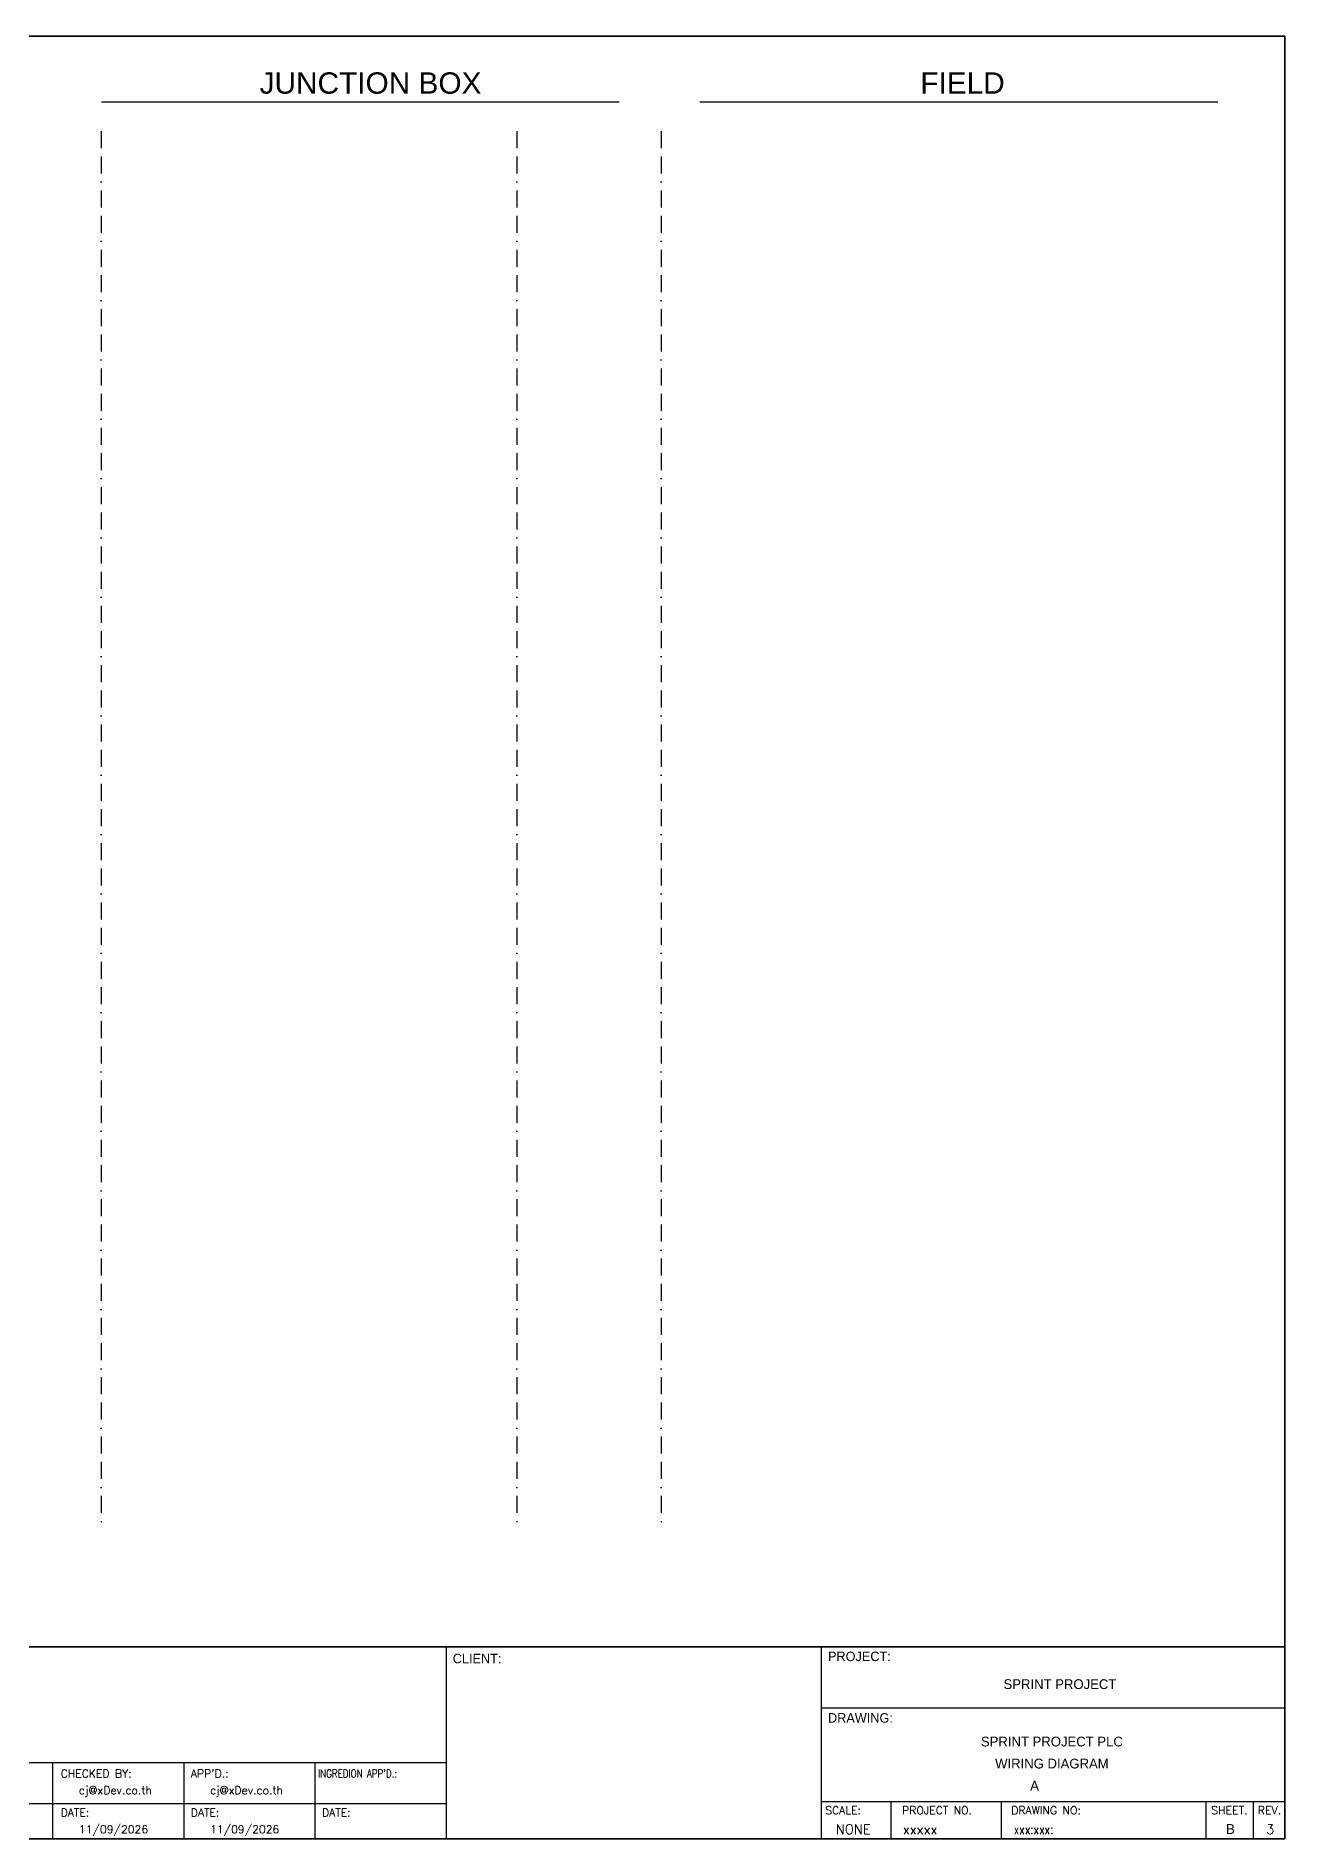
# Model space of a CAD drawing. Header units: millimetres. Extents: x 0 to 62600, y 0 to 14837.
# Drawn here: x 39760 to 41633, y 6008 to 8713 of the extents above; entities that cross this region are included whole.
import ezdxf
from ezdxf.enums import TextEntityAlignment as Align

# ---------------------------------------------------------------- set-up
doc = ezdxf.new("R2010")
doc.units = ezdxf.units.MM
doc.linetypes.add('BORDERX2', pattern=[88.9, 25.4, -12.7, 25.4, -12.7, 0, -12.7])
for name, color, linetype in [('GT_1', 9, 'Continuous'), ('HELPPOINT', 7, 'Continuous'), ('MEMBER', 7, 'Continuous'), ('x01001-FrameArea', 2, 'BORDERX2')]:
    doc.layers.add(name, color=color, linetype=linetype)
doc.styles.add('HTX11', font='O8111901')
doc.styles.add('ROMANS', font='romans.shx', dxfattribs={"width": 0.85, "height": 25})
doc.styles.get("Standard").update_dxf_attribs({"font": 'arial.ttf'})

msp = doc.modelspace()

# ---------------------------------------------------------------- linework, layer by layer
for p, q in [((39858, 8614.1), (40634.7, 8614.1)), ((40755.7, 8614.1), (41532.5, 8614.1))]:
    msp.add_line(p, q)
at = {"color": 4}
for p, q in [((41042, 6064.5), (41042, 6008.4)), ((41207.3, 6064.5), (41207.3, 6008.4))]:
    msp.add_line(p, q, dxfattribs=at)
at = {"color": 4, "ltscale": 0.5}
for p, q in [((41514.4, 6064.5), (41514.4, 6008.4)), ((41514.4, 6064.5), (41514.4, 6008.4)), ((41585.6, 6064.5), (41585.6, 6008.4)), ((41585.6, 6064.5), (41585.6, 6008.4))]:
    msp.add_line(p, q, dxfattribs=at)
at = {"layer": 'GT_1', "color": 4}
for p, q in [((40375.5, 6008.4), (40375.5, 6296.6)), ((40937.8, 6008.4), (40937.8, 6296.6)), ((40937.8, 6008.4), (40937.8, 6296.6)), ((40937.8, 6008.4), (40937.8, 6296.6)), ((40375.5, 6122.8), (39588.5, 6122.8)), ((39785.3, 6008.4), (39785.3, 6122.8)), ((39982, 6008.4), (39982, 6122.8)), ((40178.8, 6008.4), (40178.8, 6122.8)), ((40375.5, 6061.3), (39588.5, 6061.3)), ((40937.8, 6064.5), (41633, 6064.5))]:
    msp.add_line(p, q, dxfattribs=at)
at = {"layer": 'HELPPOINT', "color": 4, "lineweight": 35}
for p, q in [((37739.7, 8712.6), (41633, 8712.6)), ((37739.7, 8712.6), (41633, 8712.6)), ((41633, 8712.6), (41633, 6008.4)), ((41633, 8712.6), (41633, 6008.4)), ((41633, 6008.4), (37739.7, 6008.4)), ((41633, 6008.4), (37739.7, 6008.4))]:
    msp.add_line(p, q, dxfattribs=at)
at = {"layer": 'HELPPOINT', "color": 4}
for p, q in [((40937.8, 6205), (41633, 6205)), ((40937.8, 6205), (41633, 6205)), ((40937.8, 6064.5), (41633, 6064.5))]:
    msp.add_line(p, q, dxfattribs=at)
at = {"layer": 'MEMBER', "color": 4, "lineweight": 35}
msp.add_line((37739.7, 6296.6), (41633, 6296.6), dxfattribs=at)
msp.add_line((37739.7, 6296.6), (41633, 6296.6), dxfattribs=at)
at = {"layer": 'MEMBER', "color": 4}
for p, q in [((40937.8, 6205), (41633, 6205)), ((40937.8, 6205), (41633, 6205)), ((40937.8, 6064.5), (41633, 6064.5)), ((40937.8, 6064.5), (41633, 6064.5))]:
    msp.add_line(p, q, dxfattribs=at)
at = {"layer": 'x01001-FrameArea'}
for p, q in [((39857.9, 8570), (39857.9, 6483.4)), ((40481, 8570), (40481, 6483.4)), ((40697.8, 8570), (40697.8, 6483.5))]:
    msp.add_line(p, q, dxfattribs=at)

# ---------------------------------------------------------------- texts
at = {"color": 2}
for s, p in [('JUNCTION BOX', (40095.3, 8626.2)), ('FIELD', (41086.2, 8626.2))]:
    msp.add_text(s, height=32, dxfattribs=at).set_placement(p)
at = {"color": 4, "ltscale": 100, "style": 'HTX11'}
for s, p in [('SPRINT PROJECT', (41295.6, 6240.6)), ('SPRINT PROJECT PLC', (41283.5, 6154.5)), ('WIRING DIAGRAM', (41283.5, 6121.5))]:
    msp.add_text(s, height=14.693, dxfattribs=at).set_placement(p, align=Align.MIDDLE_CENTER)
at = {"style": 'HTX11'}
for tag, text, height, p in [('A', 'A', 14.8, (41257.5, 6088.3)), ('B', 'CHASSIS C3 SLOT 9', 14.821, (41551.3, 6023.3))]:
    msp.add_attdef(tag, text=text, height=height, dxfattribs=at).set_placement(p, align=Align.MIDDLE_CENTER)
at = {"layer": 'GT_1', "color": 4, "style": 'HTX11'}
for s, p in [('CLIENT:', (40385, 6271.9)), ('PROJECT:', (40947.7, 6275.2)), ('DRAWING:', (40947.7, 6182.9))]:
    msp.add_text(s, height=14.25, dxfattribs=at).set_placement(p)
at = {"layer": 'MEMBER', "color": 4, "ltscale": 0.8, "style": 'ROMANS'}
for s, height, p in [('CHECKED BY:', 11.875, (39797, 6100.6)), ("APP'D.:", 11.88, (39992.2, 6100.6)), ('cj@xDev.co.th', 11.875, (39824.3, 6075.6)), ('cj@xDev.co.th', 11.875, (40021, 6075.6)), ('SHEET.', 12, (41522.4, 6045.5)), ('REV.', 12, (41592.3, 6045.5)), ('DATE:', 11.88, (39797, 6042)), ('11/09/2026', 11.88, (39824.3, 6016.9)), ('DATE:', 11.88, (39992.2, 6042)), ('11/09/2026', 11.88, (40021, 6016.9)), ('DATE:', 11.88, (40189, 6042)), ('SCALE:', 11.88, (40943.7, 6045.5)), ('PROJECT NO.', 11.875, (41058.9, 6045.5)), ('DRAWING NO:', 11.875, (41222.6, 6045.5)), ('NONE', 14.23, (40959.7, 6015.8)), ('xxxxx', 14.23, (41060.1, 6015.8))]:
    msp.add_text(s, height=height, dxfattribs=at).set_placement(p)
at = {"layer": 'MEMBER', "color": 4, "ltscale": 0.8, "style": 'ROMANS', "width": 0.8}
for s, height, p in [("INGREDION APP'D.:", 11.875, (40183, 6100.6)), ('xxx:xxx:', 14.23, (41226.3, 6015.8))]:
    msp.add_text(s, height=height, dxfattribs=at).set_placement(p)
at = {"layer": 'MEMBER', "color": 4, "ltscale": 0.8, "style": 'ROMANS'}
msp.add_text('3', height=14.2, dxfattribs=at).set_placement((41610.9, 6015.8), align=Align.CENTER)

doc.saveas('drawing.dxf')
